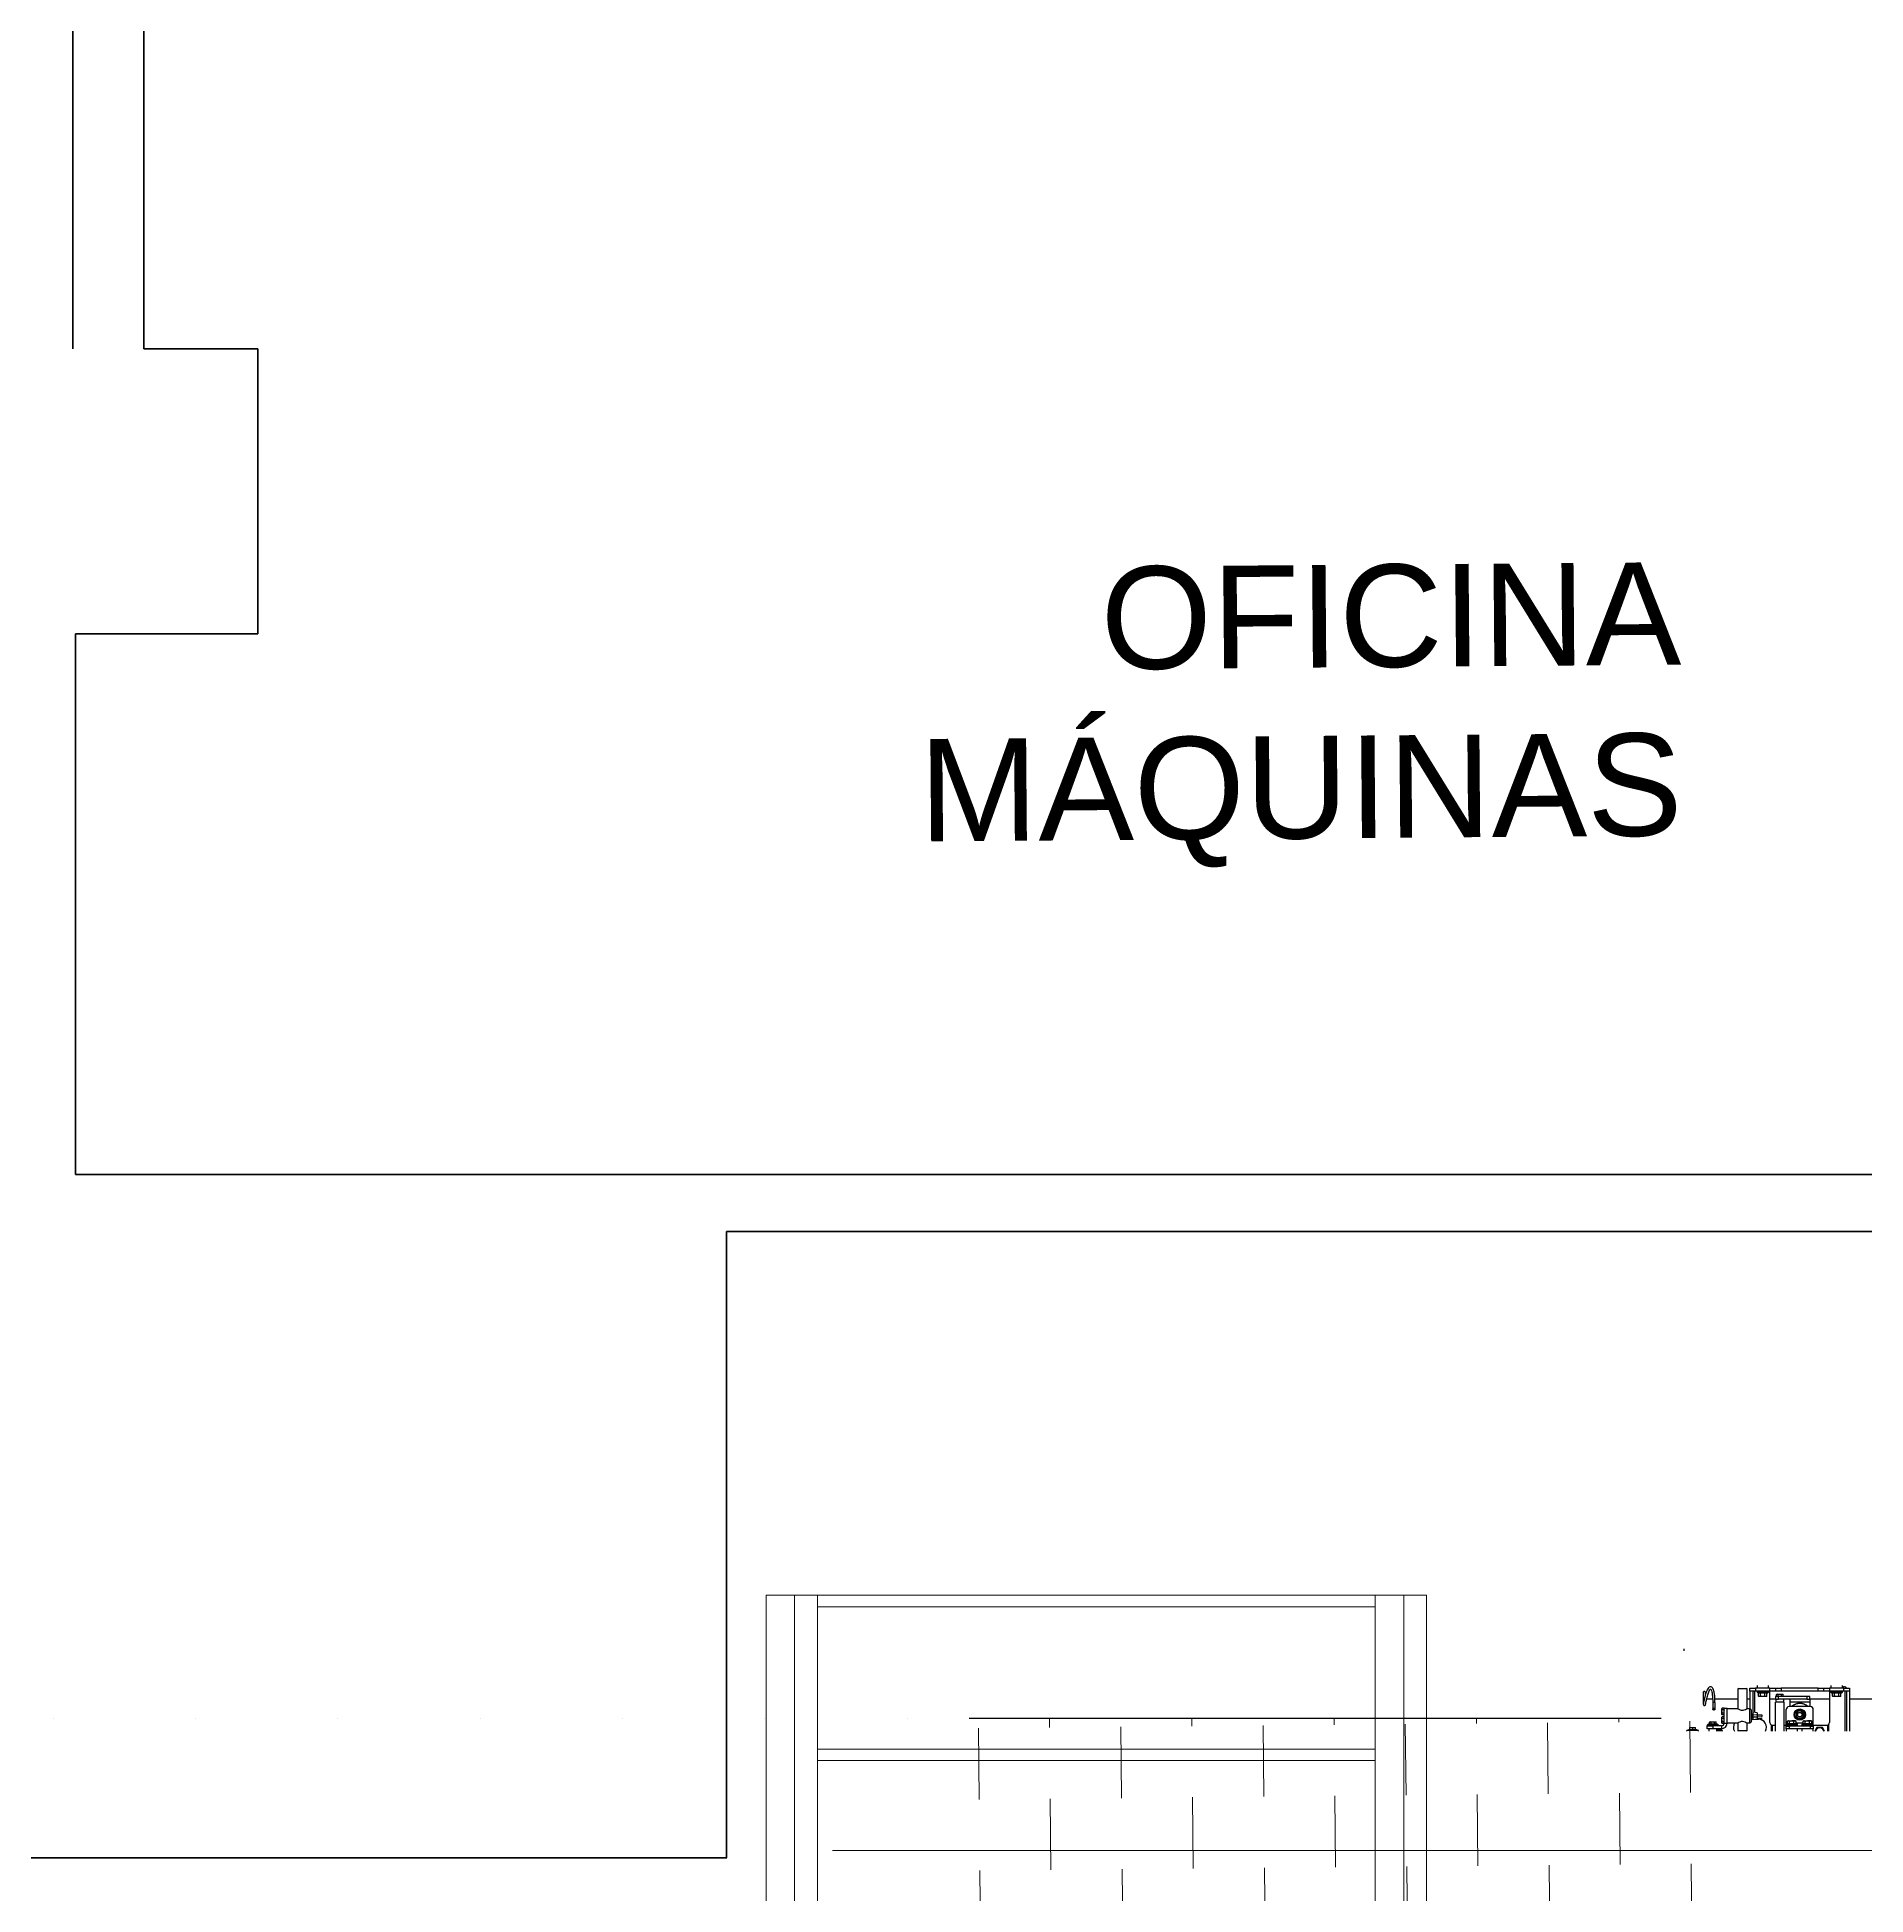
# Model space of a CAD drawing. Header units: inches. Extents: x -955375 to 106222, y -96450 to 64845.
# Drawn here: x 21575 to 24861, y 49953 to 53290 of the extents above; entities that cross this region are included whole.
import ezdxf

# ---------------------------------------------------------------- set-up
doc = ezdxf.new("R2010")
doc.units = ezdxf.units.IN
doc.header["$MEASUREMENT"] = 0
doc.linetypes.add('CENTER2', pattern=[1.125, 0.75, -0.125, 0.125, -0.125])
doc.linetypes.add('CONTINUA', pattern=[0])
for name, color, linetype in [('023_MUROS_2', 7, 'Continuous'), ('A_TEXTOLOCAL', 3, 'Continuous'), ('DIBUJO', 2, 'Continuous')]:
    doc.layers.add(name, color=color, linetype=linetype)
doc.layers.add('06 textos y cotas', color=4, linetype='Continuous', lineweight=15)
doc.layers.add('ACHUTECH', color=24, linetype='Continuous', lineweight=18)
doc.styles.get("Standard").update_dxf_attribs({"font": 'isocp2.shx'})
doc.styles.add('TEXTO-100', font='romans.shx', dxfattribs={"height": 0.15})
doc.dimstyles.new('SUPERPEQUEÑA', dxfattribs={"dimtxt": 0.1, "dimasz": 0.05, "dimexe": 0.1, "dimexo": 0.15, "dimgap": 0.05, "dimtad": 1, "dimzin": 0, "dimdsep": 46, "dimtxsty": 'Standard', "dimblk1": 'CRUZZ', "dimblk2": 'CRUZZ', "dimsah": 1, "dimcen": 0.03, "dimse1": 1, "dimse2": 1, "dimclrd": 109, "dimclre": 4, "dimclrt": 173, "dimadec": 0, "dimazin": 0, "dimtfac": 1, "dimtix": 1, "dimtmove": 1, "dimatfit": 3, "dimldrblk": 'CRUZZ', "dimfxl": 1, "dimtolj": 1, "dimtzin": 0, "dimlwd": -1, "dimarcsym": 0})

# ---------------------------------------------------------------- blocks, each defined once
blk = doc.blocks.new('CRUZ')
at = {"layer": 'DIBUJO', "color": 7, "lineweight": -3}
for p, q in [((-0.2, 0), (0.2, 0)), ((0, 0.2), (0, -0.2))]:
    blk.add_line(p, q, dxfattribs=at)
at = {"layer": 'DIBUJO', "color": 7, "lineweight": -3, "const_width": 0.05}
blk.add_lwpolyline([(0, 0, 1), (0, 0, 1)], format="xyb", close=True, dxfattribs=at)
blk = doc.blocks.new('CRUZZ')
at = {"layer": 'DIBUJO', "color": 3, "xscale": 10, "yscale": 10, "zscale": 10}
blk.add_blockref('CRUZ', (0, 0), dxfattribs=at)
blk = doc.blocks.new('*D178')
at = {"layer": 'ACHUTECH', "color": 7, "ltscale": 500, "transparency": 16777216}
blk.add_line((6285.4, 60544.6), (93195.3, 60544.6), dxfattribs=at)
at = {"layer": 'Defpoints', "color": 0, "linetype": 'CONTINUA', "ltscale": 500, "transparency": 16777216}
for p in [(93195.4, 60544.6), (93195.4, 48341.8), (6285.4, 47809.9)]:
    blk.add_point(p, dxfattribs=at)
at = {"layer": 'ACHUTECH', "color": 7, "linetype": 'CONTINUA', "ltscale": 500, "transparency": 16777216, "xscale": 0.05, "yscale": 0.05, "zscale": 0.05, "rotation": 180}
blk.add_blockref('CRUZZ', (6285.4, 60544.6), dxfattribs=at)
at = {"layer": 'ACHUTECH', "color": 7, "linetype": 'CONTINUA', "ltscale": 500, "transparency": 16777216, "xscale": 0.05, "yscale": 0.05, "zscale": 0.05}
blk.add_blockref('CRUZZ', (93195.4, 60544.6), dxfattribs=at)
at = {"layer": 'ACHUTECH', "color": 7, "linetype": 'CONTINUA', "lineweight": 13, "ltscale": 500, "transparency": 16777216, "insert": (49740.4, 60544.7), "char_height": 0.15, "attachment_point": 5}
blk.add_mtext('\\A1;86909.97', dxfattribs=at)
blk = doc.blocks.new('*D185')
at = {"layer": 'ACHUTECH', "color": 7, "ltscale": 500, "transparency": 16777216}
blk.add_line((5118.7, 54499.2), (5118.7, 25409.9), dxfattribs=at)
at = {"layer": 'Defpoints', "color": 0, "linetype": 'CONTINUA', "ltscale": 500, "transparency": 16777216}
for p in [(26169.2, 54499.2), (5118.7, 25409.9), (6592.2, 25409.9)]:
    blk.add_point(p, dxfattribs=at)
at = {"layer": 'ACHUTECH', "color": 7, "linetype": 'CONTINUA', "ltscale": 500, "transparency": 16777216, "xscale": 0.05, "yscale": 0.05, "zscale": 0.05}
for p, rotation in [((5118.7, 54499.2), 90), ((5118.7, 25409.9), 270)]:
    blk.add_blockref('CRUZZ', p, dxfattribs=dict(at, rotation=rotation))
at = {"layer": 'ACHUTECH', "color": 7, "linetype": 'CONTINUA', "lineweight": 13, "ltscale": 500, "transparency": 16777216, "insert": (5118.6, 39954.5), "char_height": 0.15, "attachment_point": 5, "rotation": 90}
blk.add_mtext('\\A1;29089.32', dxfattribs=at)
blk = doc.blocks.new('*D201')
at = {"layer": 'ACHUTECH', "color": 7, "ltscale": 500, "transparency": 16777216}
blk.add_line((4340.1, 59153), (4340.1, 15437.3), dxfattribs=at)
at = {"layer": 'Defpoints', "color": 0, "linetype": 'CONTINUA', "ltscale": 500, "transparency": 16777216}
for p in [(21639.1, 59153.1), (4340.1, 15437.3), (6285.4, 15437.3)]:
    blk.add_point(p, dxfattribs=at)
at = {"layer": 'ACHUTECH', "color": 7, "linetype": 'CONTINUA', "ltscale": 500, "transparency": 16777216, "xscale": 0.05, "yscale": 0.05, "zscale": 0.05}
for p, rotation in [((4340.1, 59153.1), 90), ((4340.1, 15437.3), 270)]:
    blk.add_blockref('CRUZZ', p, dxfattribs=dict(at, rotation=rotation))
at = {"layer": 'ACHUTECH', "color": 7, "linetype": 'CONTINUA', "lineweight": 13, "ltscale": 500, "transparency": 16777216, "insert": (4340, 37295.2), "char_height": 0.15, "attachment_point": 5, "rotation": 90}
blk.add_mtext('\\A1;43715.81', dxfattribs=at)
blk = doc.blocks.new('gsfsj')
at = {"color": 7}
for p, q in [((639.7104, -206.7188), (640.8704, -206.7188)), ((639.7104, -208.3388), (639.7104, -206.7188)), ((639.7604, -206.7188), (639.7604, -209.6863)), ((640.7804, -206.7188), (639.8004, -206.7188)), ((639.8004, -208.3588), (639.8004, -206.7188)), ((639.8004, -206.7188), (639.8004, -209.6888)), ((640.7804, -206.7388), (639.8004, -206.7388)), ((640.7804, -208.3588), (640.7804, -206.7188)), ((640.8304, -206.7188), (640.8304, -209.6863)), ((640.8704, -208.3388), (640.8704, -206.7188)), ((639.7104, -206.9888), (639.7104, -209.6863)), ((640.7804, -206.9888), (639.8004, -206.9888)), ((640.7804, -206.9888), (640.7804, -209.6888)), ((640.8704, -206.9888), (640.8704, -209.6863)), ((640.7804, -207.0088), (639.8004, -207.0088)), ((640.7804, -207.0088), (639.8004, -207.0088)), ((640.7804, -207.2588), (639.8004, -207.2588)), ((640.7804, -207.2788), (639.8004, -207.2788)), ((640.7804, -207.5288), (639.8004, -207.5288)), ((640.7804, -207.5488), (639.8004, -207.5488)), ((640.7804, -207.7988), (639.8004, -207.7988)), ((640.7804, -207.8188), (639.8004, -207.8188)), ((640.8704, -207.8977), (640.8704, -209.6863)), ((640.7804, -208.0688), (639.8004, -208.0688)), ((640.7804, -208.0888), (639.8004, -208.0888)), ((640.7804, -208.2863), (639.8004, -208.2863)), ((640.7804, -208.3063), (639.8004, -208.3063)), ((640.7804, -208.3388), (639.8004, -208.3388)), ((640.8704, -208.4102), (641.0093, -208.4102)), ((641.0093, -208.4102), (641.0093, -209.2102)), ((640.7804, -208.5563), (639.8004, -208.5563)), ((640.7804, -208.5763), (639.8004, -208.5763)), ((640.7804, -208.5888), (639.8004, -208.5888)), ((640.7804, -208.6088), (639.8004, -208.6088)), ((639.8004, -208.7863), (640.7804, -208.7863)), ((640.7804, -208.8588), (639.8004, -208.8588)), ((640.7804, -208.8788), (639.8004, -208.8788)), ((640.7804, -209.1288), (639.8004, -209.1288)), ((640.7804, -209.1488), (639.8004, -209.1488)), ((641.0093, -209.2102), (640.8704, -209.2102)), ((639.7104, -209.2863), (640.8704, -209.2863)), ((640.7804, -209.3988), (639.8004, -209.3988)), ((640.7804, -209.4188), (639.8004, -209.4188)), ((640.7804, -209.6688), (639.8004, -209.6688)), ((639.7104, -209.6863), (640.8704, -209.6863)), ((640.7804, -209.6888), (639.8004, -209.6888))]:
    blk.add_line(p, q, dxfattribs=at)

msp = doc.modelspace()

# ---------------------------------------------------------------- hatches: boundary and pattern name
at = {"layer": 'ACHUTECH', "lineweight": 13, "ltscale": 500}
h = msp.add_hatch(dxfattribs=at)
h.set_pattern_fill('DASH', scale=1022.831221, angle=-89.444089)
h.set_pattern_definition([(270.555911, (-1040164.66, 2121237.62), (129.088365, -126.6074045), [127.853903, -127.853903])])
h.paths.add_polyline_path([(24633.452, 49810.174), (24633.452, 50270.448), (19519.296, 50270.448), (23249.93, 50270.448), (23239.844, 49810.174), (19519.296, 49810.174)])

# ---------------------------------------------------------------- linework, layer by layer
at = {"color": 7, "linetype": 'Continuous', "lineweight": 25}
for p, q in [((24534.347, 50394.645), (24534.247, 50391.371)), ((24632.534, 50323.735), (24631.512, 50322.712)), ((24631.512, 50322.712), (24631.512, 50287.003)), ((24647.877, 50322.712), (24631.512, 50322.712)), ((24632.534, 50323.735), (24646.854, 50323.735)), ((24647.877, 50322.712), (24646.854, 50323.735)), ((24647.877, 50287.002), (24647.877, 50322.712)), ((24652.991, 50318.876), (24652.991, 50323.99)), ((24652.991, 50323.99), (24663.219, 50323.99)), ((24663.219, 50323.99), (24663.219, 50318.876)), ((24688.79, 50323.99), (24663.219, 50323.99)), ((24665.776, 50329.105), (24665.776, 50323.99)), ((24686.233, 50323.99), (24686.233, 50329.105)), ((24688.79, 50318.876), (24688.79, 50323.99)), ((24688.79, 50323.99), (24699.018, 50323.99)), ((24699.018, 50323.99), (24699.018, 50318.876)), ((24699.018, 50323.99), (24709.247, 50323.99)), ((24709.247, 50323.99), (24709.247, 50318.876)), ((24775.731, 50323.99), (24709.247, 50323.99)), ((24775.731, 50318.876), (24775.731, 50323.99)), ((24775.731, 50323.99), (24785.959, 50323.99)), ((24785.959, 50318.876), (24785.959, 50323.99)), ((24785.959, 50323.99), (24796.187, 50323.99)), ((24796.187, 50323.99), (24796.187, 50318.876)), ((24821.758, 50323.99), (24796.187, 50323.99)), ((24798.744, 50329.105), (24798.744, 50323.99)), ((24819.201, 50323.99), (24819.201, 50329.105)), ((24821.758, 50318.876), (24821.758, 50323.99)), ((24821.758, 50323.99), (24831.986, 50323.99)), ((24831.986, 50323.99), (24831.986, 50318.876)), ((24569.119, 50316.946), (24569.119, 50298.631)), ((24573.21, 50312.807), (24573.21, 50316.946)), ((24586.046, 50304.63), (24575.285, 50304.63)), ((24586.223, 50297.046), (24586.223, 50286.526)), ((24631.512, 50304.63), (24590.141, 50304.63)), ((24590.314, 50286.526), (24590.314, 50297.046)), ((24603.329, 50287.96), (24602.872, 50287.168)), ((24606.708, 50287.96), (24603.329, 50287.96)), ((24606.708, 50285.007), (24606.708, 50287.96)), ((24606.964, 50287.664), (24606.708, 50287.96)), ((24652.991, 50304.63), (24647.877, 50304.63)), ((24652.991, 50318.876), (24652.991, 50287.168)), ((24663.219, 50318.876), (24652.991, 50318.876)), ((24658.105, 50318.876), (24658.105, 50281.031)), ((24661.47, 50318.876), (24661.47, 50280.611)), ((24688.79, 50318.876), (24663.219, 50318.876)), ((24665.776, 50318.876), (24665.776, 50316.694)), ((24665.776, 50316.694), (24667.311, 50315.808)), ((24665.776, 50316.694), (24686.233, 50316.694)), ((24667.311, 50315.808), (24684.699, 50315.808)), ((24669.356, 50315.808), (24668.328, 50315.214)), ((24668.328, 50315.214), (24670.247, 50315.808)), ((24668.328, 50309.753), (24668.328, 50315.214)), ((24668.328, 50309.753), (24669.356, 50309.159)), ((24670.247, 50309.159), (24669.356, 50309.159)), ((24672.166, 50309.753), (24670.247, 50309.159)), ((24676.005, 50309.159), (24670.247, 50309.159)), ((24672.166, 50309.753), (24672.166, 50315.214)), ((24681.762, 50309.159), (24676.005, 50309.159)), ((24679.843, 50315.214), (24681.762, 50315.808)), ((24679.843, 50309.753), (24679.843, 50315.214)), ((24683.682, 50309.753), (24681.762, 50309.159)), ((24682.653, 50309.159), (24681.762, 50309.159)), ((24683.682, 50315.214), (24682.653, 50315.808)), ((24682.653, 50309.159), (24683.682, 50309.753)), ((24683.682, 50309.753), (24683.682, 50315.214)), ((24684.699, 50315.808), (24686.233, 50316.694)), ((24686.233, 50316.694), (24686.233, 50318.876)), ((24688.79, 50262.621), (24688.79, 50318.876)), ((24699.018, 50318.876), (24688.79, 50318.876)), ((24699.172, 50304.63), (24688.79, 50304.63)), ((24709.247, 50318.876), (24699.018, 50318.876)), ((24699.172, 50309.364), (24699.172, 50304.25)), ((24704.286, 50309.364), (24699.172, 50309.364)), ((24699.172, 50304.25), (24704.286, 50304.25)), ((24699.172, 50247.022), (24699.172, 50299.136)), ((24714.514, 50299.136), (24699.172, 50299.136)), ((24699.683, 50304.25), (24699.683, 50299.136)), ((24701.729, 50313.455), (24700.938, 50312.998)), ((24700.938, 50312.998), (24702.414, 50313.455)), ((24700.938, 50309.62), (24700.938, 50312.998)), ((24700.938, 50309.62), (24703.89, 50309.62)), ((24700.938, 50309.62), (24701.233, 50309.364)), ((24701.729, 50313.455), (24702.414, 50313.455)), ((24702.414, 50313.455), (24706.843, 50313.455)), ((24703.89, 50309.62), (24703.89, 50312.998)), ((24703.89, 50309.62), (24709.796, 50309.62)), ((24703.89, 50309.62), (24704.038, 50309.364)), ((24704.286, 50304.25), (24704.286, 50309.364)), ((24755.428, 50309.364), (24704.286, 50309.364)), ((24755.428, 50304.25), (24704.286, 50304.25)), ((24706.843, 50313.455), (24711.272, 50313.455)), ((24775.731, 50318.876), (24709.247, 50318.876)), ((24709.796, 50309.62), (24709.648, 50309.364)), ((24709.796, 50312.998), (24711.272, 50313.455)), ((24709.796, 50309.62), (24709.796, 50312.998)), ((24709.796, 50309.62), (24712.748, 50309.62)), ((24711.272, 50313.455), (24711.957, 50313.455)), ((24712.748, 50312.998), (24711.957, 50313.455)), ((24712.453, 50309.364), (24712.748, 50309.62)), ((24712.748, 50309.62), (24712.748, 50312.998)), ((24714.003, 50299.136), (24714.003, 50304.25)), ((24714.514, 50247.022), (24714.514, 50299.136)), ((24761.82, 50290.953), (24723.464, 50290.953)), ((24724.743, 50304.25), (24724.743, 50299.136)), ((24760.542, 50299.136), (24724.743, 50299.136)), ((24724.743, 50299.136), (24724.743, 50290.953)), ((24755.428, 50309.364), (24755.428, 50304.25)), ((24760.542, 50309.364), (24755.428, 50309.364)), ((24755.428, 50304.25), (24760.542, 50304.25)), ((24760.542, 50304.25), (24760.542, 50309.364)), ((24796.187, 50304.63), (24760.542, 50304.63)), ((24760.542, 50304.25), (24760.542, 50299.136)), ((24760.542, 50299.136), (24760.542, 50290.953)), ((24785.959, 50318.876), (24775.731, 50318.876)), ((24796.187, 50318.876), (24785.959, 50318.876)), ((24796.187, 50318.876), (24796.187, 50262.621)), ((24821.758, 50318.876), (24796.187, 50318.876)), ((24798.744, 50318.876), (24798.744, 50316.694)), ((24798.744, 50316.694), (24800.279, 50315.808)), ((24798.744, 50316.694), (24819.201, 50316.694)), ((24800.279, 50315.808), (24817.667, 50315.808)), ((24802.324, 50315.808), (24801.296, 50315.214)), ((24801.296, 50315.214), (24803.215, 50315.808)), ((24801.296, 50309.753), (24801.296, 50315.214)), ((24801.296, 50309.753), (24802.324, 50309.159)), ((24803.215, 50309.159), (24802.324, 50309.159)), ((24805.134, 50309.753), (24803.215, 50309.159)), ((24808.973, 50309.159), (24803.215, 50309.159)), ((24805.134, 50309.753), (24805.134, 50315.214)), ((24814.73, 50309.159), (24808.973, 50309.159)), ((24812.811, 50315.214), (24814.73, 50315.808)), ((24812.811, 50309.753), (24812.811, 50315.214)), ((24816.65, 50309.753), (24814.73, 50309.159)), ((24815.621, 50309.159), (24814.73, 50309.159)), ((24816.65, 50315.214), (24815.621, 50315.808)), ((24815.621, 50309.159), (24816.65, 50309.753)), ((24816.65, 50309.753), (24816.65, 50315.214)), ((24817.667, 50315.808), (24819.201, 50316.694)), ((24819.201, 50316.694), (24819.201, 50318.876)), ((24831.986, 50318.876), (24821.758, 50318.876)), ((24823.507, 50318.876), (24823.507, 50247.022)), ((24826.872, 50318.876), (24826.872, 50247.022)), ((24831.986, 50318.876), (24831.986, 50247.022)), ((24890.799, 50304.63), (24831.986, 50304.63)), ((24579.347, 50259.552), (24576.279, 50257.78)), ((24576.279, 50257.78), (24576.279, 50256.484)), ((24576.323, 50257.78), (24576.279, 50257.78)), ((24576.279, 50251.369), (24576.279, 50256.484)), ((24576.279, 50256.484), (24586.507, 50256.484)), ((24596.735, 50257.78), (24576.323, 50257.78)), ((24579.378, 50259.552), (24579.347, 50259.552)), ((24593.667, 50259.552), (24579.378, 50259.552)), ((24581.393, 50263.643), (24580.602, 50263.187)), ((24580.602, 50263.187), (24582.078, 50263.643)), ((24580.602, 50259.808), (24580.602, 50263.187)), ((24580.602, 50259.808), (24583.554, 50259.808)), ((24580.602, 50259.808), (24580.897, 50259.552)), ((24581.393, 50263.643), (24582.078, 50263.643)), ((24582.078, 50263.643), (24586.507, 50263.643)), ((24583.554, 50259.808), (24583.554, 50263.187)), ((24583.554, 50259.808), (24589.46, 50259.808)), ((24583.554, 50259.808), (24583.702, 50259.552)), ((24586.507, 50263.643), (24590.936, 50263.643)), ((24586.507, 50256.484), (24586.507, 50251.369)), ((24601.849, 50256.484), (24586.507, 50256.484)), ((24589.46, 50259.808), (24589.312, 50259.552)), ((24589.46, 50263.187), (24590.936, 50263.643)), ((24589.46, 50259.808), (24589.46, 50263.187)), ((24589.46, 50259.808), (24592.412, 50259.808)), ((24590.936, 50263.643), (24591.621, 50263.643)), ((24592.412, 50263.187), (24591.621, 50263.643)), ((24592.117, 50259.552), (24592.412, 50259.808)), ((24592.412, 50259.808), (24592.412, 50263.187)), ((24596.735, 50257.78), (24593.667, 50259.552)), ((24596.735, 50256.484), (24596.735, 50257.78)), ((24601.849, 50256.484), (24601.849, 50251.369)), ((24602.872, 50286.483), (24602.872, 50287.168)), ((24603.329, 50285.007), (24602.872, 50286.483)), ((24602.872, 50282.054), (24602.872, 50286.483)), ((24602.872, 50277.625), (24602.872, 50282.054)), ((24603.329, 50276.149), (24602.872, 50277.625)), ((24602.872, 50276.94), (24602.872, 50277.625)), ((24602.872, 50276.94), (24603.329, 50276.149)), ((24603.329, 50272.617), (24602.872, 50271.826)), ((24602.872, 50271.141), (24602.872, 50271.826)), ((24603.329, 50269.665), (24602.872, 50271.141)), ((24602.872, 50266.712), (24602.872, 50271.141)), ((24602.872, 50262.283), (24602.872, 50266.712)), ((24603.329, 50260.807), (24602.872, 50262.283)), ((24602.872, 50261.598), (24602.872, 50262.283)), ((24602.872, 50261.598), (24603.329, 50260.807)), ((24606.708, 50285.007), (24603.329, 50285.007)), ((24606.708, 50279.102), (24603.329, 50279.102)), ((24606.708, 50276.149), (24603.329, 50276.149)), ((24606.708, 50272.617), (24603.329, 50272.617)), ((24606.708, 50269.665), (24603.329, 50269.665)), ((24606.708, 50263.759), (24603.329, 50263.759)), ((24606.708, 50260.807), (24603.329, 50260.807)), ((24606.708, 50279.102), (24606.708, 50285.007)), ((24606.708, 50285.007), (24606.964, 50284.859)), ((24606.708, 50279.102), (24606.964, 50279.249)), ((24606.708, 50276.149), (24606.708, 50279.102)), ((24606.708, 50276.149), (24606.964, 50276.444)), ((24606.708, 50269.665), (24606.708, 50272.617)), ((24606.964, 50272.322), (24606.708, 50272.617)), ((24606.708, 50263.759), (24606.708, 50269.665)), ((24606.708, 50269.665), (24606.964, 50269.517)), ((24606.708, 50263.759), (24606.964, 50263.907)), ((24606.708, 50260.807), (24606.708, 50263.759)), ((24606.708, 50260.807), (24606.964, 50261.102)), ((24612.078, 50287.68), (24606.964, 50287.68)), ((24606.964, 50261.086), (24606.964, 50287.68)), ((24606.964, 50261.086), (24612.078, 50261.086)), ((24612.078, 50261.086), (24612.078, 50287.68)), ((24631.352, 50287.168), (24612.078, 50287.168)), ((24612.078, 50261.598), (24631.352, 50261.598)), ((24631.512, 50261.763), (24631.512, 50248.045)), ((24647.877, 50248.045), (24647.877, 50261.765)), ((24652.991, 50287.168), (24648.133, 50287.168)), ((24648.133, 50261.598), (24652.991, 50261.598)), ((24655.037, 50285.123), (24652.991, 50287.168)), ((24652.991, 50261.598), (24652.991, 50287.168)), ((24652.991, 50261.598), (24655.037, 50263.643)), ((24655.037, 50285.123), (24655.037, 50263.643)), ((24655.59, 50277.452), (24655.037, 50276.898)), ((24655.037, 50271.868), (24655.59, 50271.315)), ((24655.037, 50268.502), (24655.944, 50268.502)), ((24655.037, 50268.246), (24658.105, 50268.246)), ((24658.105, 50277.452), (24655.59, 50277.452)), ((24655.59, 50277.452), (24655.59, 50271.315)), ((24655.59, 50271.315), (24658.105, 50271.315)), ((24655.796, 50268.246), (24655.944, 50268.502)), ((24655.944, 50268.502), (24655.944, 50271.315)), ((24655.944, 50268.502), (24658.105, 50268.502)), ((24666.288, 50280.009), (24658.105, 50281.031)), ((24658.105, 50281.031), (24658.105, 50267.735)), ((24658.105, 50267.735), (24666.288, 50268.758)), ((24658.115, 50276.071), (24658.115, 50272.695)), ((24666.298, 50275.83), (24658.115, 50276.071)), ((24658.115, 50272.695), (24666.298, 50272.936)), ((24662.196, 50268.246), (24668.33, 50268.246)), ((24662.428, 50268.246), (24662.428, 50268.275)), ((24665.381, 50268.246), (24665.381, 50268.644)), ((24666.288, 50280.009), (24666.288, 50275.83)), ((24666.288, 50272.936), (24666.288, 50268.758)), ((24666.288, 50269.124), (24668.333, 50269.371)), ((24666.288, 50269.371), (24668.333, 50269.371)), ((24666.298, 50275.83), (24666.298, 50272.936)), ((24675.028, 50275.573), (24666.298, 50275.83)), ((24666.298, 50272.936), (24675.028, 50273.193)), ((24668.336, 50268.246), (24668.33, 50268.246)), ((24668.333, 50269.371), (24672.762, 50269.371)), ((24671.286, 50268.914), (24672.762, 50269.371)), ((24671.286, 50267.939), (24671.286, 50268.914)), ((24672.762, 50269.371), (24673.448, 50269.371)), ((24674.239, 50268.914), (24673.448, 50269.371)), ((24674.239, 50266.973), (24674.239, 50268.914)), ((24675.028, 50273.193), (24675.028, 50275.573)), ((24690.983, 50258.423), (24690.983, 50247.022)), ((24692.732, 50257.642), (24692.732, 50247.022)), ((24693.904, 50257.506), (24699.172, 50257.506)), ((24714.514, 50257.506), (24718.043, 50257.506)), ((24719.577, 50259.859), (24718.043, 50258.973)), ((24718.043, 50258.973), (24718.043, 50256.79)), ((24738.5, 50258.973), (24718.043, 50258.973)), ((24738.5, 50256.79), (24718.043, 50256.79)), ((24718.35, 50261.291), (24718.35, 50285.839)), ((24718.35, 50259.15), (24718.35, 50261.291)), ((24720.594, 50261.291), (24718.35, 50261.291)), ((24718.35, 50256.177), (24718.35, 50256.79)), ((24718.35, 50251.063), (24718.35, 50256.177)), ((24718.35, 50256.177), (24723.464, 50256.177)), ((24736.965, 50259.859), (24719.577, 50259.859)), ((24721.623, 50265.28), (24720.594, 50264.686)), ((24720.594, 50264.686), (24722.514, 50265.28)), ((24720.594, 50260.115), (24720.594, 50264.686)), ((24720.594, 50260.115), (24724.433, 50260.115)), ((24720.89, 50259.859), (24720.594, 50260.115)), ((24722.514, 50265.28), (24721.623, 50265.28)), ((24722.514, 50265.28), (24728.271, 50265.28)), ((24723.464, 50256.177), (24723.464, 50251.063)), ((24761.82, 50256.177), (24723.464, 50256.177)), ((24724.18, 50256.79), (24724.18, 50256.177)), ((24724.433, 50260.115), (24724.433, 50264.686)), ((24724.581, 50259.859), (24724.433, 50260.115)), ((24724.433, 50260.115), (24732.11, 50260.115)), ((24734.029, 50265.28), (24728.271, 50265.28)), ((24731.962, 50259.859), (24732.11, 50260.115)), ((24732.11, 50264.686), (24734.029, 50265.28)), ((24732.11, 50260.115), (24732.11, 50264.686)), ((24732.11, 50260.115), (24735.948, 50260.115)), ((24732.363, 50256.177), (24732.363, 50256.79)), ((24734.92, 50265.28), (24734.029, 50265.28)), ((24735.948, 50264.686), (24734.92, 50265.28)), ((24735.948, 50260.115), (24735.653, 50259.859)), ((24735.948, 50260.115), (24735.948, 50264.686)), ((24748.722, 50261.291), (24735.948, 50261.291)), ((24739.318, 50282.391), (24735.994, 50280.472)), ((24735.994, 50280.472), (24735.994, 50276.633)), ((24735.994, 50276.633), (24735.994, 50272.795)), ((24735.994, 50272.795), (24739.318, 50270.876)), ((24738.5, 50258.973), (24736.965, 50259.859)), ((24738.5, 50256.79), (24738.5, 50258.973)), ((24742.642, 50284.31), (24739.318, 50282.391)), ((24739.318, 50270.876), (24742.642, 50268.956)), ((24745.966, 50282.391), (24742.642, 50284.31)), ((24742.642, 50268.956), (24745.966, 50270.876)), ((24749.291, 50280.472), (24745.966, 50282.391)), ((24745.966, 50270.876), (24749.291, 50272.795)), ((24747.705, 50259.859), (24746.171, 50258.973)), ((24746.171, 50258.973), (24746.171, 50256.79)), ((24766.628, 50258.973), (24746.171, 50258.973)), ((24766.628, 50256.79), (24746.171, 50256.79)), ((24765.093, 50259.859), (24747.705, 50259.859)), ((24749.751, 50265.28), (24748.722, 50264.686)), ((24748.722, 50264.686), (24750.642, 50265.28)), ((24748.722, 50260.115), (24748.722, 50264.686)), ((24749.018, 50259.859), (24748.722, 50260.115)), ((24748.722, 50260.115), (24752.561, 50260.115)), ((24749.291, 50276.633), (24749.291, 50280.472)), ((24749.291, 50272.795), (24749.291, 50276.633)), ((24750.642, 50265.28), (24749.751, 50265.28)), ((24750.642, 50265.28), (24756.399, 50265.28)), ((24752.308, 50256.79), (24752.308, 50256.177)), ((24752.561, 50260.115), (24752.561, 50264.686)), ((24752.708, 50259.859), (24752.561, 50260.115)), ((24752.561, 50260.115), (24760.238, 50260.115)), ((24762.157, 50265.28), (24756.399, 50265.28)), ((24760.09, 50259.859), (24760.238, 50260.115)), ((24760.238, 50264.686), (24762.157, 50265.28)), ((24760.238, 50260.115), (24760.238, 50264.686)), ((24760.238, 50260.115), (24764.076, 50260.115)), ((24760.491, 50256.177), (24760.491, 50256.79)), ((24761.82, 50251.063), (24761.82, 50256.177)), ((24761.82, 50256.177), (24766.934, 50256.177)), ((24763.048, 50265.28), (24762.157, 50265.28)), ((24764.076, 50264.686), (24763.048, 50265.28)), ((24764.076, 50260.115), (24763.781, 50259.859)), ((24764.076, 50260.115), (24764.076, 50264.686)), ((24766.934, 50261.291), (24764.076, 50261.291)), ((24766.628, 50258.973), (24765.093, 50259.859)), ((24766.628, 50256.79), (24766.628, 50258.973)), ((24766.934, 50261.291), (24766.934, 50285.839)), ((24766.934, 50256.177), (24766.934, 50261.291)), ((24766.934, 50257.506), (24791.073, 50257.506)), ((24766.934, 50256.177), (24766.934, 50251.063)), ((24792.245, 50257.642), (24792.245, 50247.022)), ((24793.994, 50258.423), (24793.994, 50247.022)), ((24543.037, 50249.579), (24539.968, 50247.808)), ((24539.968, 50247.022), (24539.968, 50247.808)), ((24560.425, 50247.808), (24539.968, 50247.808)), ((24557.356, 50249.579), (24543.037, 50249.579)), ((24544.979, 50253.214), (24545.086, 50253.671)), ((24544.979, 50249.835), (24544.979, 50253.214)), ((24545.24, 50249.579), (24544.979, 50249.835)), ((24544.979, 50249.835), (24545.192, 50249.835)), ((24545.086, 50253.671), (24547.8, 50253.671)), ((24545.192, 50249.835), (24545.192, 50253.214)), ((24545.192, 50249.835), (24550.409, 50249.835)), ((24545.442, 50249.579), (24545.192, 50249.835)), ((24547.8, 50253.671), (24552.911, 50253.671)), ((24550.398, 50249.579), (24550.409, 50249.835)), ((24550.409, 50253.214), (24552.911, 50253.671)), ((24550.409, 50249.835), (24550.409, 50253.214)), ((24550.409, 50249.835), (24555.414, 50249.835)), ((24552.911, 50253.671), (24555.307, 50253.671)), ((24555.414, 50249.835), (24555.153, 50249.579)), ((24555.414, 50253.214), (24555.307, 50253.671)), ((24555.414, 50249.835), (24555.414, 50253.214)), ((24560.425, 50247.808), (24557.356, 50249.579)), ((24560.425, 50247.022), (24560.425, 50247.808)), ((24586.507, 50251.369), (24576.279, 50251.369)), ((24579.347, 50251.369), (24579.347, 50247.022)), ((24601.849, 50251.369), (24586.507, 50251.369)), ((24593.667, 50247.022), (24593.667, 50251.369)), ((24593.667, 50249.579), (24598.487, 50249.579)), ((24600.827, 50249.324), (24593.667, 50249.324)), ((24603.895, 50247.552), (24593.667, 50247.552)), ((24598.246, 50249.324), (24598.487, 50249.579)), ((24598.487, 50249.579), (24598.487, 50251.369)), ((24598.487, 50249.579), (24599.031, 50249.579)), ((24599.031, 50249.579), (24598.763, 50249.324)), ((24599.031, 50249.579), (24599.031, 50251.369)), ((24603.895, 50247.552), (24600.827, 50249.324)), ((24603.895, 50247.022), (24603.895, 50247.552)), ((24631.512, 50248.045), (24632.534, 50247.022)), ((24631.512, 50248.045), (24647.877, 50248.045)), ((24646.854, 50247.022), (24647.877, 50248.045)), ((24718.35, 50251.063), (24718.35, 50247.022)), ((24723.464, 50251.063), (24718.35, 50251.063)), ((24761.82, 50251.063), (24723.464, 50251.063)), ((24738.807, 50247.022), (24738.807, 50251.063)), ((24746.478, 50251.063), (24746.478, 50247.022)), ((24766.934, 50251.063), (24761.82, 50251.063)), ((24766.934, 50247.022), (24766.934, 50251.063)), ((24770.759, 50249.068), (24769.577, 50247.022)), ((24771.201, 50248.812), (24770.168, 50247.022)), ((24773.268, 50253.415), (24770.759, 50249.068)), ((24773.564, 50252.904), (24771.201, 50248.812)), ((24778.288, 50253.415), (24773.268, 50253.415)), ((24778.288, 50252.904), (24773.564, 50252.904)), ((24783.307, 50253.415), (24778.288, 50253.415)), ((24783.012, 50252.904), (24778.288, 50252.904)), ((24785.374, 50248.812), (24783.012, 50252.904)), ((24785.817, 50249.068), (24783.307, 50253.415)), ((24786.408, 50247.022), (24785.374, 50248.812)), ((24786.998, 50247.022), (24785.817, 50249.068))]:
    msp.add_line(p, q, dxfattribs=at)
at = {"color": 7}
msp.add_line((23249.93, 50270.448), (24493.474, 50270.448), dxfattribs=at)
at = {"color": 7, "linetype": 'Continuous', "lineweight": 25, "flags": 128}
for points in [[(24590.313, 50297.069), (24590.314, 50297.836), (24590.285, 50300.277), (24590.221, 50302.801), (24590.113, 50305.265), (24589.975, 50307.533), (24589.754, 50310.162), (24589.532, 50312.244), (24589.333, 50313.776), (24589.077, 50315.437), (24588.719, 50317.367), (24588.199, 50319.565), (24587.473, 50321.843), (24586.673, 50323.622), (24585.902, 50324.825), (24585.205, 50325.594), (24584.467, 50326.151), (24583.349, 50326.624), (24582.291, 50326.734), (24581.556, 50326.634), (24580.753, 50326.356), (24579.736, 50325.734), (24578.629, 50324.677), (24577.519, 50323.186), (24576.418, 50321.241), (24575.427, 50319.097), (24574.608, 50317.02), (24573.934, 50315.107), (24573.388, 50313.41), (24572.736, 50311.199), (24571.922, 50308.152), (24571.487, 50306.366), (24571.045, 50304.444), (24570.621, 50302.465), (24570.224, 50300.502), (24569.876, 50298.672), (24569.588, 50297.102), (24569.374, 50295.944), (24569.231, 50295.352)], [(24573.249, 50294.581), (24573.384, 50295.133), (24573.575, 50296.162), (24573.817, 50297.484), (24574.087, 50298.933), (24574.468, 50300.858), (24574.823, 50302.567), (24575.124, 50303.935), (24575.532, 50305.689), (24576.038, 50307.736), (24576.664, 50310.053), (24577.295, 50312.198), (24577.883, 50314.015), (24578.506, 50315.764), (24579.236, 50317.603), (24580.047, 50319.359), (24580.877, 50320.854), (24581.65, 50321.933), (24582.167, 50322.463), (24582.409, 50322.631), (24582.403, 50322.647), (24582.453, 50322.594), (24582.701, 50322.299), (24583.214, 50321.437), (24583.818, 50319.946), (24584.429, 50317.818), (24584.91, 50315.524), (24585.207, 50313.721), (24585.407, 50312.271), (24585.606, 50310.526), (24585.739, 50309.161), (24585.883, 50307.391), (24586.021, 50305.17), (24586.111, 50303.242), (24586.175, 50301.171), (24586.212, 50299.052), (24586.223, 50297.053)], [(24573.21, 50315.82), (24573.338, 50316.383), (24573.173, 50317.02), (24572.701, 50317.56), (24571.996, 50317.921), (24571.164, 50318.048), (24570.333, 50317.921), (24569.628, 50317.56), (24569.156, 50317.02), (24568.991, 50316.383), (24569.119, 50315.82)], [(24590.314, 50297.07), (24590.313, 50297.093), (24590.134, 50297.689), (24589.67, 50298.187), (24588.994, 50298.511), (24588.206, 50298.612), (24587.429, 50298.474), (24586.779, 50298.119), (24586.356, 50297.601), (24586.223, 50297.053)], [(24588.331, 50284.96), (24587.543, 50285.061), (24586.867, 50285.385), (24586.403, 50285.883), (24586.224, 50286.479), (24586.356, 50287.082), (24586.779, 50287.6), (24587.429, 50287.955), (24588.206, 50288.092), (24588.994, 50287.991), (24589.67, 50287.667), (24590.134, 50287.17), (24590.313, 50286.574), (24590.181, 50285.971), (24589.758, 50285.452), (24589.108, 50285.097), (24588.331, 50284.96)], [(24602.872, 50286.483), (24602.875, 50286.588), (24603.329, 50287.96)], [(24670.247, 50309.159), (24670.111, 50309.163), (24668.328, 50309.753)], [(24670.247, 50315.808), (24670.383, 50315.805), (24672.166, 50315.214)], [(24672.166, 50315.214), (24672.928, 50315.417), (24676.005, 50315.808)], [(24676.005, 50309.159), (24673.088, 50309.512), (24672.166, 50309.753)], [(24676.005, 50315.808), (24676.881, 50315.775), (24679.843, 50315.214)], [(24679.843, 50309.753), (24677.01, 50309.203), (24676.005, 50309.159)], [(24681.762, 50309.159), (24681.626, 50309.163), (24679.843, 50309.753)], [(24681.762, 50315.808), (24681.899, 50315.805), (24683.682, 50315.214)], [(24702.414, 50313.455), (24702.519, 50313.453), (24703.89, 50312.998)], [(24703.89, 50312.998), (24706.064, 50313.421), (24706.843, 50313.455)], [(24706.843, 50313.455), (24709.08, 50313.185), (24709.796, 50312.998)], [(24711.272, 50313.455), (24711.377, 50313.453), (24712.748, 50312.998)], [(24803.215, 50309.159), (24803.079, 50309.163), (24801.296, 50309.753)], [(24803.215, 50315.808), (24803.351, 50315.805), (24805.134, 50315.214)], [(24805.134, 50315.214), (24805.896, 50315.417), (24808.973, 50315.808)], [(24808.973, 50309.159), (24806.056, 50309.512), (24805.134, 50309.753)], [(24808.973, 50315.808), (24809.849, 50315.775), (24812.811, 50315.214)], [(24812.811, 50309.753), (24809.978, 50309.203), (24808.973, 50309.159)], [(24814.73, 50309.159), (24814.594, 50309.163), (24812.811, 50309.753)], [(24814.73, 50315.808), (24814.867, 50315.805), (24816.65, 50315.214)], [(24582.078, 50263.643), (24582.183, 50263.641), (24583.554, 50263.187)], [(24583.554, 50263.187), (24585.728, 50263.609), (24586.507, 50263.643)], [(24586.507, 50263.643), (24588.744, 50263.373), (24589.46, 50263.187)], [(24588.3, 50285.085), (24588.689, 50285.154), (24589.013, 50285.332), (24589.225, 50285.591), (24589.291, 50285.892), (24589.201, 50286.19), (24588.97, 50286.439), (24588.631, 50286.601), (24588.237, 50286.652), (24587.849, 50286.583), (24587.524, 50286.406), (24587.312, 50286.146), (24587.246, 50285.845), (24587.336, 50285.547), (24587.568, 50285.298), (24587.906, 50285.136), (24588.3, 50285.085)], [(24590.936, 50263.643), (24591.041, 50263.641), (24592.412, 50263.187)], [(24602.872, 50282.054), (24603.161, 50284.372), (24603.329, 50285.007)], [(24603.329, 50279.102), (24602.901, 50281.341), (24602.872, 50282.054)], [(24602.872, 50277.625), (24602.875, 50277.73), (24603.329, 50279.102)], [(24602.872, 50271.141), (24602.875, 50271.246), (24603.329, 50272.617)], [(24602.872, 50266.712), (24603.161, 50269.029), (24603.329, 50269.665)], [(24603.329, 50263.759), (24602.901, 50265.998), (24602.872, 50266.712)], [(24602.872, 50262.283), (24602.875, 50262.388), (24603.329, 50263.759)], [(24631.352, 50261.661), (24631.346, 50261.657), (24632.006, 50262.08), (24633.305, 50262.847), (24635.416, 50263.868), (24637.772, 50264.587), (24639.944, 50264.775), (24642.09, 50264.484), (24644.503, 50263.641), (24646.434, 50262.649), (24647.812, 50261.807), (24648.133, 50261.598)], [(24648.133, 50287.168), (24647.755, 50286.922), (24646.702, 50286.273), (24644.956, 50285.335), (24642.315, 50284.339), (24640.117, 50283.998), (24637.864, 50284.161), (24635.879, 50284.718), (24633.869, 50285.617), (24632.104, 50286.625), (24631.358, 50287.101), (24631.352, 50287.105)], [(24668.333, 50269.371), (24669.112, 50269.337), (24671.286, 50268.914)], [(24672.762, 50269.371), (24672.867, 50269.369), (24674.239, 50268.914)], [(24722.514, 50265.28), (24722.65, 50265.277), (24724.433, 50264.686)], [(24724.433, 50264.686), (24725.355, 50264.927), (24728.271, 50265.28)], [(24728.271, 50265.28), (24729.277, 50265.236), (24732.11, 50264.686)], [(24734.029, 50265.28), (24734.165, 50265.277), (24735.948, 50264.686)], [(24750.642, 50265.28), (24750.778, 50265.277), (24752.561, 50264.686)], [(24752.561, 50264.686), (24753.483, 50264.927), (24756.399, 50265.28)], [(24756.399, 50265.28), (24757.405, 50265.236), (24760.238, 50264.686)], [(24762.157, 50265.28), (24762.293, 50265.277), (24764.076, 50264.686)], [(24545.086, 50253.671), (24545.093, 50253.668), (24545.192, 50253.214)], [(24545.192, 50253.214), (24545.824, 50253.401), (24547.8, 50253.671)], [(24547.8, 50253.671), (24548.488, 50253.637), (24550.409, 50253.214)], [(24552.911, 50253.671), (24553.089, 50253.668), (24555.414, 50253.214)], [(24770.759, 50249.068), (24770.256, 50248.048), (24769.904, 50247.022)], [(24770.435, 50247.022), (24770.728, 50247.852), (24771.201, 50248.812)], [(24785.374, 50248.812), (24785.848, 50247.852), (24786.14, 50247.022)], [(24786.672, 50247.022), (24786.32, 50248.048), (24785.817, 50249.068)]]:
    msp.add_lwpolyline(points, dxfattribs=at)
at = {"color": 7, "linetype": 'Continuous', "lineweight": 25}
for radius in [10.228, 8.694, 4.347, 4.091]:
    msp.add_circle((24742.642, 50276.633), radius, dxfattribs=at)
for centre, radius, start, end in [((24822.749, 50322.266), 4.404, 23.049418, 143.681766), ((24592.591, 50297.231), 23.514, 176.573883, 185.132375), ((24570.674, 50298.52), 1.56, 111.119439, 175.400169), ((24571.244, 50294.953), 2.071, 175.35002, 357.255006), ((24723.464, 50285.839), 5.114, 90, 180), ((24742.642, 50276.633), 20.457, 44.427004, 135.572996), ((24742.642, 50276.633), 19.945, 45.885381, 134.114619), ((24761.82, 50285.839), 5.114, 0, 90), ((24601.849, 50261.598), 10.228, 270, 357.134016), ((24601.849, 50261.598), 5.114, 270, 354.081052), ((24637.645, 50253.926), 14.32, 147.607636, 208.825653), ((24668.33, 50253.926), 14.32, 331.174346, 89.999998), ((24668.336, 50253.926), 14.32, 331.174346, 89.999998), ((24693.904, 50262.621), 5.114, 180, 235.167647), ((24693.904, 50262.62), 5.114, 235.167144, 256.753057), ((24693.904, 50262.621), 5.114, 256.752554, 270), ((24742.642, 50276.633), 6.648, 120, 180), ((24742.642, 50276.633), 6.648, 180, 240), ((24742.642, 50276.633), 6.648, 60, 120), ((24742.642, 50276.633), 6.648, 240, 300), ((24742.642, 50276.633), 6.648, 0, 60), ((24742.642, 50276.633), 6.648, 300, 0), ((24791.073, 50262.621), 5.114, 270, 283.247446), ((24791.072, 50262.622), 5.116, 283.251783, 304.828016), ((24791.073, 50262.621), 5.114, 304.832353, 0), ((24778.288, 50244.721), 8.694, 132.070197, 150), ((24778.288, 50244.721), 8.183, 90, 150), ((24778.288, 50244.721), 8.694, 90, 107.050417), ((24778.288, 50244.721), 8.694, 72.070197, 90), ((24778.288, 50244.721), 8.183, 30, 90), ((24778.288, 50244.721), 8.694, 30, 47.050417)]:
    msp.add_arc(centre, radius, start, end, dxfattribs=at)
at = {"layer": '023_MUROS_2', "color": 7, "lineweight": 50}
for p, q in [((21639.15, 52729.705), (21638.993, 55455.231)), ((21767.004, 53946.874), (21767.004, 52729.705)), ((21767.004, 52729.705), (21971.57, 52729.705)), ((21971.57, 52729.705), (21971.57, 52218.289)), ((21971.57, 52218.289), (21644.264, 52218.289)), ((21644.264, 52218.289), (21644.264, 51246.599)), ((21644.264, 51246.599), (26066.946, 51246.599)), ((25964.663, 51246.599), (22865.484, 51246.599)), ((22813.93, 50019.202), (22813.93, 51144.316)), ((22865.484, 51144.316), (22813.93, 51144.316)), ((43598.273, 51144.316), (22865.484, 51144.316)), ((22814.343, 50019.202), (17082.437, 50019.202))]:
    msp.add_line(p, q, dxfattribs=at)
at = {"layer": '06 textos y cotas', "color": 7, "linetype": 'CENTER2', "lineweight": 5}
msp.add_line((21639.15, 60935.98), (21639.15, 52729.705), dxfattribs=at)
at = {"layer": 'ACHUTECH', "color": 0, "linetype": 'CONTINUA', "lineweight": 13, "ltscale": 500}
msp.add_line((23004.734, 50032.34), (26073.228, 50032.34), dxfattribs=at)

# ---------------------------------------------------------------- block references
at = {"layer": 'ACHUTECH', "color": 4, "linetype": 'CONTINUA', "lineweight": 13, "xscale": 1022.831221183081, "yscale": 1022.831221183081, "zscale": 1022.831221183081}
msp.add_blockref('gsfsj', (-631430.462, 261929.426), dxfattribs=at)

# ---------------------------------------------------------------- texts
at = {"layer": 'A_TEXTOLOCAL', "color": 7, "insert": (24528.484, 52346.795), "char_height": 184.10962, "width": 4614.73999, "attachment_point": 3, "rotation": 0.454111, "style": 'TEXTO-100'}
msp.add_mtext('{\\fArial|b0|i0|c0|p34;OFICINA\\P MÁQUINAS}', dxfattribs=at)

# ---------------------------------------------------------------- dimensions: what is measured, and where the dimension line sits
at = {"layer": 'ACHUTECH', "color": 7, "linetype": 'CONTINUA', "lineweight": 13, "ltscale": 500}
dim = msp.add_linear_dim(base=(93195.359, 60544.619), p1=(6285.39, 47809.886), p2=(93195.359, 48341.759), dimstyle='SUPERPEQUEÑA', override={"dimtxt": 0.15, "dimgap": 0.02, "dimclrd": 7, "dimclrt": 7, "dimfxl": 0.2}, dxfattribs=at)
dim.commit()
dim.dimension.update_dxf_attribs({"geometry": '*D178', "text_midpoint": (49740.375, 60544.714)})
for base, p1, p2, picture, middle in [((4340.116, 15437.278), (21639.15, 59153.085), (6285.39, 15437.278), '*D201', (4340.021, 37295.181)), ((5118.653, 25409.883), (26169.229, 54499.203), (6592.24, 25409.883), '*D185', (5118.558, 39954.543))]:
    dim = msp.add_linear_dim(base=base, p1=p1, p2=p2, angle=90, dimstyle='SUPERPEQUEÑA', override={"dimtxt": 0.15, "dimgap": 0.02, "dimclrd": 7, "dimclrt": 7, "dimfxl": 0.2}, dxfattribs=at)
    dim.commit()
    dim.dimension.update_dxf_attribs({"geometry": picture, "text_midpoint": middle})

doc.saveas('drawing.dxf')
